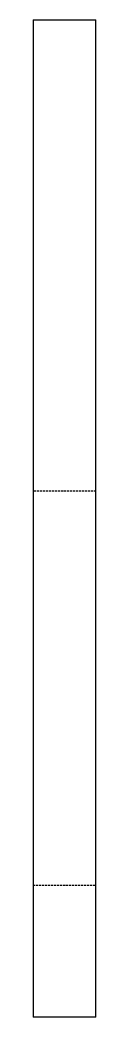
# Model space of a CAD drawing. Header units: millimetres. Extents: x -20 to 20, y -209 to 425.
import ezdxf

# ---------------------------------------------------------------- set-up
doc = ezdxf.new("R2010")
doc.units = ezdxf.units.MM
doc.linetypes.add('HIDDEN', pattern=[1.905, 1.27, -0.635])

msp = doc.modelspace()

# ---------------------------------------------------------------- linework, layer by layer
at = {"color": 7, "linetype": 'Continuous', "lineweight": 25}
for p, q in [((-20, 425.43), (20, 425.43)), ((-20, 425.43), (-20, -209.43)), ((20, -209.43), (20, 425.43)), ((20, -209.43), (-20, -209.43))]:
    msp.add_line(p, q, dxfattribs=at)
at = {"color": 7, "linetype": 'HIDDEN'}
for p, q in [((20, 125.46), (-20, 125.46)), ((-20, -125.46), (20, -125.46))]:
    msp.add_line(p, q, dxfattribs=at)

doc.saveas('drawing.dxf')
